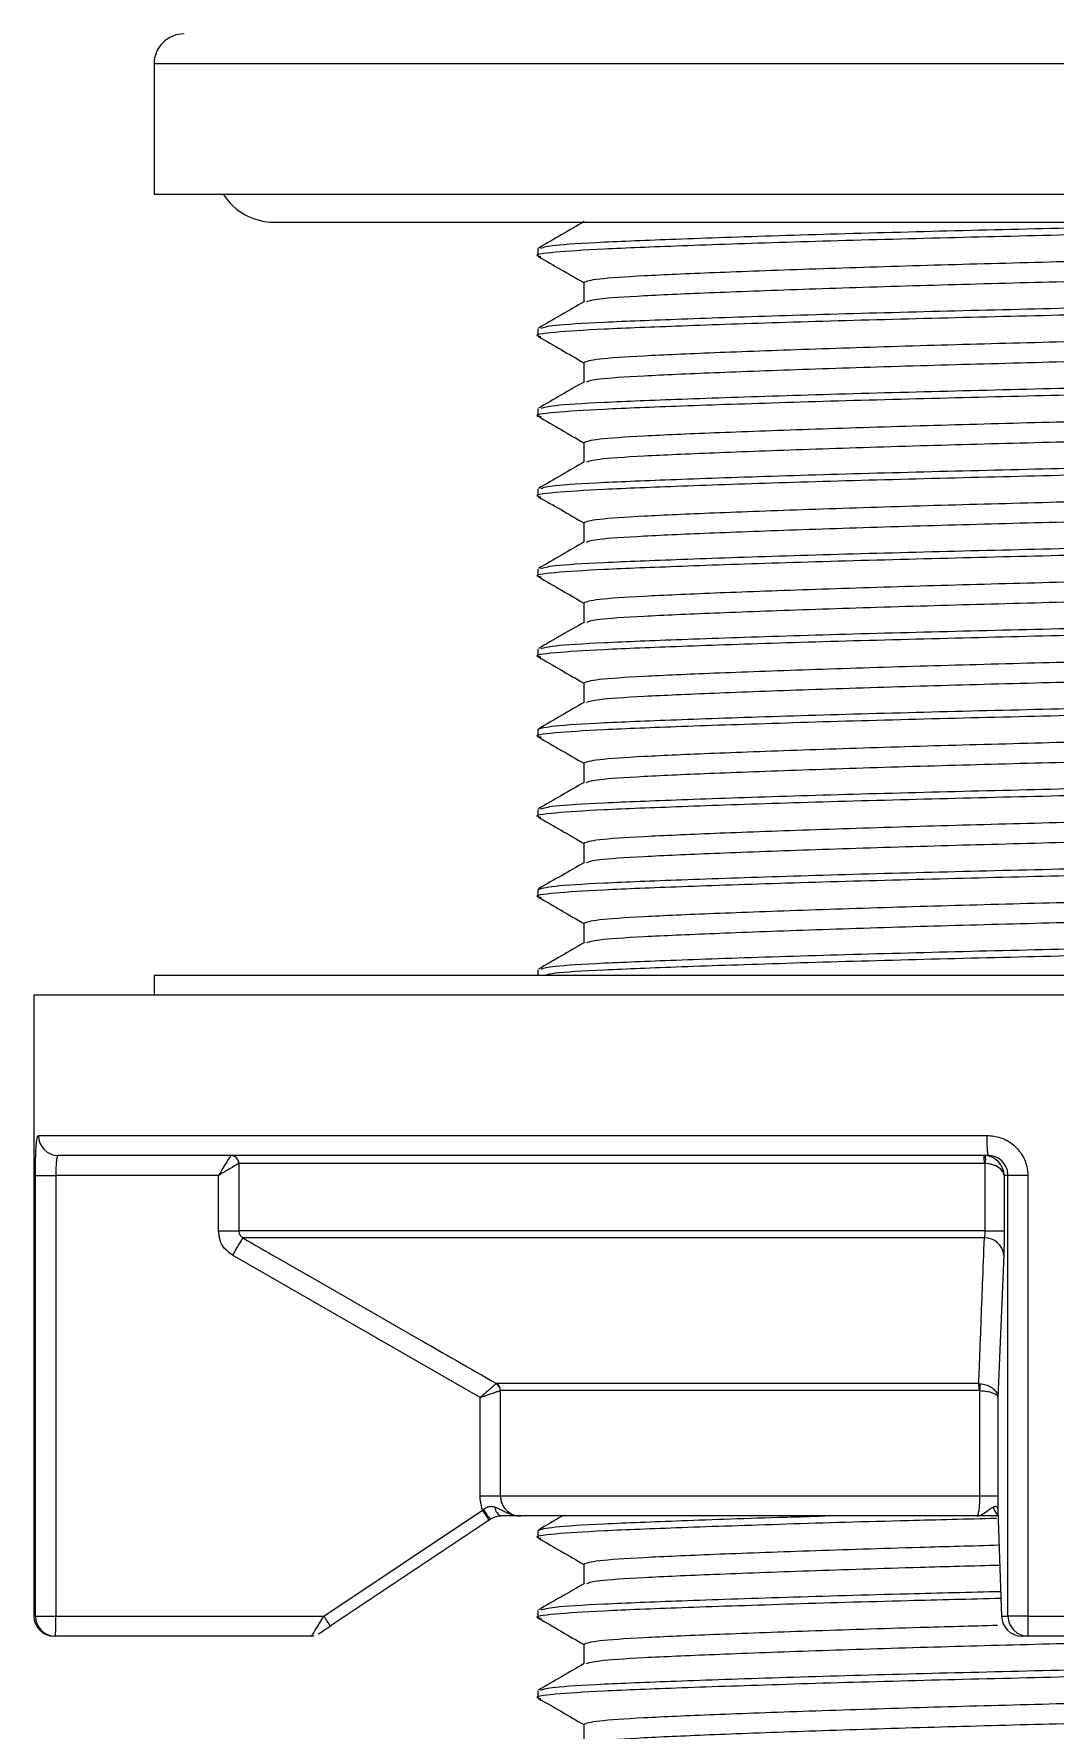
# Model space of a CAD drawing. Header units: millimetres. Extents: x 68 to 977, y 33 to 1394.
# Drawn here: x 793.9 to 845, y 969.7 to 1054.4 of the extents above; entities that cross this region are included whole.
import ezdxf

# ---------------------------------------------------------------- set-up
doc = ezdxf.new("R2010")
doc.units = ezdxf.units.MM
doc.header["$LTSCALE"] = 5

msp = doc.modelspace()

# ---------------------------------------------------------------- linework, layer by layer
at = {"color": 7, "linetype": 'Continuous', "lineweight": 15}
for p, q in [((799.945, 1052.915), (799.945, 1046.415)), ((799.945, 1046.415), (843.945, 1046.415)), ((843.945, 1046.415), (887.945, 1046.415)), ((805.945, 1045.015), (881.945, 1045.015)), ((819.125, 1043.693), (819.125, 1043.337)), ((821.415, 1042.015), (821.415, 1041.032)), ((819.125, 1039.692), (819.125, 1039.337)), ((821.415, 1038.015), (821.415, 1037.032)), ((819.125, 1035.692), (819.125, 1035.337)), ((821.415, 1034.015), (821.415, 1033.032)), ((819.125, 1031.692), (819.125, 1031.337)), ((821.415, 1030.015), (821.415, 1029.032)), ((819.125, 1027.692), (819.125, 1027.337)), ((821.415, 1026.015), (821.415, 1025.032)), ((819.125, 1023.692), (819.125, 1023.337)), ((821.415, 1022.015), (821.415, 1021.032)), ((819.125, 1019.692), (819.125, 1019.337)), ((821.415, 1018.015), (821.415, 1017.032)), ((819.125, 1015.693), (819.125, 1015.337)), ((821.415, 1014.015), (821.415, 1013.032)), ((819.125, 1011.692), (819.125, 1011.337)), ((821.415, 1010.015), (821.415, 1009.032)), ((799.945, 1007.415), (799.945, 1006.415)), ((799.945, 1007.415), (887.945, 1007.415)), ((819.125, 1007.692), (819.125, 1007.415)), ((793.945, 1006.415), (793.945, 975.415)), ((893.945, 1006.415), (793.945, 1006.415)), ((841.604, 998.415), (795.167, 998.415)), ((841.429, 994.299), (804.389, 994.299)), ((842.104, 986.332), (842.104, 981.415)), ((842.099, 980.736), (842.101, 980.703)), ((816.682, 980.204), (808.751, 974.915)), ((816.746, 980.247), (816.682, 980.204)), ((841.057, 980.415), (818.272, 980.415)), ((842.101, 980.703), (842.101, 980.682)), ((842.101, 980.682), (842.289, 975.393)), ((819.125, 979.692), (819.125, 979.337)), ((821.415, 978.015), (821.415, 977.032)), ((819.125, 975.692), (819.125, 975.337)), ((842.289, 975.415), (842.289, 975.393)), ((795.018, 974.415), (794.945, 974.415)), ((807.809, 974.415), (795.018, 974.415)), ((807.809, 974.415), (807.952, 974.442)), ((821.415, 974.015), (821.415, 973.032)), ((843.606, 974.415), (843.303, 974.415)), ((846.606, 974.415), (843.606, 974.415)), ((819.125, 971.692), (819.125, 971.337)), ((821.415, 970.015), (821.415, 969.032))]:
    msp.add_line(p, q, dxfattribs=at)
at = {"color": 8, "linetype": 'Continuous', "lineweight": 0}
for p, q in [((887.945, 1052.915), (799.945, 1052.915)), ((794.172, 999.415), (841.557, 999.415)), ((804.189, 998.015), (804.183, 998.013)), ((804.183, 998.013), (804.183, 994.646)), ((841.425, 998.015), (804.189, 998.015)), ((841.476, 998.013), (841.425, 998.015)), ((841.476, 994.646), (841.476, 998.013)), ((794.019, 975.415), (794.019, 997.415)), ((794.019, 997.415), (795.041, 997.415)), ((803.166, 997.415), (795.041, 997.415)), ((795.041, 997.415), (795.041, 975.415)), ((803.166, 994.646), (803.166, 997.415)), ((842.607, 997.415), (842.414, 997.415)), ((842.414, 997.415), (842.414, 994.646)), ((843.599, 997.415), (842.607, 997.415)), ((842.607, 975.415), (842.607, 997.415)), ((843.599, 997.415), (843.599, 975.415)), ((803.166, 994.646), (804.183, 994.646)), ((841.476, 994.646), (804.183, 994.646)), ((841.476, 994.646), (842.414, 994.646)), ((816.232, 986.332), (803.868, 993.433)), ((842.397, 993.433), (842.104, 986.332)), ((817.045, 987.021), (817.052, 987.025)), ((841.149, 987.025), (817.052, 987.025)), ((817.25, 986.678), (817.245, 986.677)), ((817.245, 986.677), (817.245, 981.415)), ((841.169, 986.678), (817.25, 986.678)), ((841.149, 987.025), (841.211, 987.021)), ((841.206, 986.677), (841.169, 986.678)), ((841.206, 981.415), (841.206, 986.677)), ((816.232, 981.415), (816.232, 986.332)), ((816.232, 981.415), (817.245, 981.415)), ((816.364, 980.703), (816.401, 980.736)), ((817.245, 981.415), (841.206, 981.415)), ((841.206, 981.415), (842.104, 981.415)), ((808.433, 975.415), (816.364, 980.703)), ((842.101, 980.703), (842.289, 975.415)), ((794.019, 975.415), (793.945, 975.415)), ((794.019, 975.415), (795.041, 975.415)), ((795.041, 975.415), (808.433, 975.415)), ((842.289, 975.415), (842.607, 975.415)), ((843.599, 975.415), (842.607, 975.415)), ((843.599, 975.415), (846.66, 975.415))]:
    msp.add_line(p, q, dxfattribs=at)
at = {"color": 7, "linetype": 'Continuous', "lineweight": 15}
for centre, radius, start, end in [((801.445, 1052.915), 1.5, 90, 180), ((805.945, 1048.015), 3, 212.23095, 270), ((794.945, 975.415), 1, 180, 270), ((795.018, 975.414), 0.999, 179.95886, 269.95655), ((843.607, 975.415), 1, 179.99289, 269.99089)]:
    msp.add_arc(centre, radius, start, end, dxfattribs=at)
at = {"color": 8, "linetype": 'Continuous', "lineweight": 0}
for centre, radius, start, end in [((795.169, 999.412), 0.998, 179.87064, 269.86837), ((846.827, 999.165), 5.276, 177.29064, 188.1795), ((803.781, 998.009), 0.402, 0.55823, 89.4257), ((803.79, 998.016), 0.399, 359.82501, 89.82814), ((839.819, 998.114), 1.609, 356.45092, 10.75969), ((839.85, 998.25), 1.644, 351.67692, 5.60833), ((816.101, 986.669), 13.979, 146.91515, 151.05779), ((841.452, 993.351), 0.949, 4.99578, 91.37579), ((816.84, 986.672), 0.405, 0.62705, 59.56033), ((816.849, 986.679), 0.401, 359.88039, 59.55707), ((838.87, 986.716), 2.3, 359.06977, 7.72318), ((838.896, 986.881), 2.319, 354.95509, 3.47068), ((821.174, 983.732), 5.635, 212.11937, 218.20979), ((817.428, 980.849), 0.45, 178.19425, 254.70015), ((842.444, 980.961), 0.584, 189.64065, 234.92939), ((810.416, 976.558), 7.25, 30.19757, 34.87873), ((784.469, 975.165), 10.576, 355.9317, 1.35296), ((802.485, 971.269), 7.251, 30.19701, 34.87774), ((879.773, 975.165), 36.175, 179.60438, 181.18834)]:
    msp.add_arc(centre, radius, start, end, dxfattribs=at)
for centre, major_axis, ratio, start_param, end_param in [((803.189, 997.415), (0.6, 1), 0.017425, 0.095926, 1.581252), ((803.189, 997.415), (1, 0.6), 0.010456, 0.102896, 1.588223), ((841.414, 997.415), (1, -0.022), 0.599642, 0.037013, 1.52234), ((841.414, 997.415), (-0.708, 0.717), 0.985878, 3.94042, 5.425746), ((808.409, 975.415), (0.6, 1), 0.017425, 3.152049, 4.722845)]:
    msp.add_ellipse(centre, major_axis=major_axis, ratio=ratio, start_param=start_param, end_param=end_param, dxfattribs=at)
at = {"color": 7, "linetype": 'Continuous', "lineweight": 15}
for centre, major_axis, ratio, start_param, end_param in [((808.742, 974.915), (0.6, 0.4), 0.007293, 3.152531, 4.723327), ((843.289, 975.415), (-0.708, 0.717), 0.985878, 0.798827, 2.369623)]:
    msp.add_ellipse(centre, major_axis=major_axis, ratio=ratio, start_param=start_param, end_param=end_param, dxfattribs=at)
for points, knots in [([(865.614, 1045.015), (865.557, 1045.011), (864.698, 1044.955), (861.62, 1044.847), (856.532, 1044.67), (850.397, 1044.494), (843.947, 1044.337), (837.486, 1044.18), (831.386, 1044.004), (826.172, 1043.827), (822.187, 1043.67), (819.802, 1043.514), (818.832, 1043.385), (819.22, 1043.317), (819.277, 1043.306)], [0, 0, 0, 0, 0.006806, 0.102713, 0.202007, 0.301302, 0.397209, 0.493116, 0.592411, 0.691706, 0.787613, 0.88352, 0.982815, 1, 1, 1, 1]), ([(821.441, 1045.046), (821.059, 1044.825), (820.294, 1044.384), (819.53, 1043.942), (819.148, 1043.721)], [0, 0, 0, 0, 0.499978, 1, 1, 1, 1]), ([(819.267, 1043.721), (819.418, 1043.771), (819.743, 1043.878), (822.241, 1044.026), (826.157, 1044.183), (831.389, 1044.359), (837.488, 1044.536), (843.934, 1044.693), (850.306, 1044.846), (854.101, 1044.959), (855.969, 1045.015)], [0, 0, 0, 0, 0.109671, 0.236131, 0.362591, 0.493518, 0.624445, 0.750905, 0.877365, 1, 1, 1, 1]), ([(821.415, 1042.015), (821.57, 1042.074), (821.873, 1042.191), (824.236, 1042.348), (827.801, 1042.505), (832.548, 1042.681), (838.082, 1042.858), (843.945, 1043.015), (849.809, 1043.172), (855.342, 1043.348), (860.092, 1043.525), (863.646, 1043.681), (865.907, 1043.829), (866.201, 1043.935), (866.337, 1043.984)], [0, 0, 0, 0, 0.086051, 0.169166, 0.25228, 0.338331, 0.424383, 0.507497, 0.590611, 0.676663, 0.762714, 0.845828, 0.928943, 1, 1, 1, 1]), ([(819.151, 1043.306), (819.533, 1043.086), (820.288, 1042.649), (821.043, 1042.213), (821.415, 1041.998)], [0, 0, 0, 0, 0.506384, 1, 1, 1, 1]), ([(821.564, 1041.047), (821.698, 1041.096), (821.991, 1041.201), (824.245, 1041.348), (827.798, 1041.505), (832.548, 1041.681), (838.081, 1041.858), (843.945, 1042.015), (849.809, 1042.171), (855.343, 1042.348), (860.09, 1042.524), (863.655, 1042.681), (866.017, 1042.838), (866.321, 1042.955), (866.475, 1043.015)], [0, 0, 0, 0, 0.070078, 0.15328, 0.236482, 0.322624, 0.408766, 0.491968, 0.57517, 0.661312, 0.747454, 0.830656, 0.913858, 1, 1, 1, 1]), ([(819.277, 1039.723), (819.426, 1039.772), (819.75, 1039.879), (822.242, 1040.026), (826.157, 1040.183), (831.39, 1040.359), (837.485, 1040.536), (843.946, 1040.692), (850.404, 1040.849), (856.505, 1041.026), (861.718, 1041.202), (865.703, 1041.359), (868.091, 1041.516), (869.059, 1041.645), (868.664, 1041.714), (868.601, 1041.725)], [0, 0, 0, 0, 0.070033, 0.151819, 0.233605, 0.318281, 0.402956, 0.484742, 0.566528, 0.651203, 0.735878, 0.817664, 0.899451, 0.984126, 1, 1, 1, 1]), ([(868.601, 1041.304), (868.453, 1041.256), (868.13, 1041.15), (865.648, 1041.004), (861.734, 1040.847), (856.501, 1040.67), (850.405, 1040.494), (843.945, 1040.337), (837.486, 1040.18), (831.386, 1040.004), (826.172, 1039.827), (822.187, 1039.67), (819.802, 1039.514), (818.832, 1039.385), (819.22, 1039.316), (819.278, 1039.306)], [0, 0, 0, 0, 0.06892, 0.150905, 0.232891, 0.317773, 0.402654, 0.48464, 0.566625, 0.651507, 0.736389, 0.818374, 0.90036, 0.985241, 1, 1, 1, 1]), ([(821.444, 1041.048), (821.062, 1040.827), (820.298, 1040.386), (819.533, 1039.944), (819.151, 1039.723)], [0, 0, 0, 0, 0.499973, 1, 1, 1, 1]), ([(819.151, 1039.306), (819.534, 1039.085), (820.288, 1038.649), (821.043, 1038.213), (821.415, 1037.998)], [0, 0, 0, 0, 0.506293, 1, 1, 1, 1]), ([(821.415, 1038.015), (821.57, 1038.074), (821.873, 1038.191), (824.236, 1038.348), (827.801, 1038.505), (832.548, 1038.681), (838.082, 1038.858), (843.945, 1039.015), (849.809, 1039.172), (855.342, 1039.348), (860.093, 1039.525), (863.645, 1039.681), (865.891, 1039.827), (866.183, 1039.932), (866.316, 1039.979)], [0, 0, 0, 0, 0.086251, 0.169558, 0.252865, 0.339116, 0.425366, 0.508673, 0.59198, 0.678231, 0.764482, 0.847789, 0.931096, 1, 1, 1, 1]), ([(821.575, 1037.05), (821.707, 1037.097), (822, 1037.202), (824.246, 1037.348), (827.798, 1037.505), (832.548, 1037.681), (838.081, 1037.858), (843.945, 1038.015), (849.809, 1038.171), (855.343, 1038.348), (860.09, 1038.524), (863.655, 1038.681), (866.017, 1038.838), (866.321, 1038.955), (866.475, 1039.015)], [0, 0, 0, 0, 0.068932, 0.152236, 0.235541, 0.321789, 0.408037, 0.491342, 0.574646, 0.660895, 0.747143, 0.830447, 0.913752, 1, 1, 1, 1]), ([(819.29, 1035.725), (819.437, 1035.774), (819.76, 1035.879), (822.243, 1036.026), (826.157, 1036.183), (831.39, 1036.359), (837.485, 1036.536), (843.946, 1036.693), (850.404, 1036.849), (856.505, 1037.026), (861.718, 1037.202), (865.704, 1037.359), (868.087, 1037.516), (869.058, 1037.644), (868.675, 1037.712), (868.621, 1037.722)], [0, 0, 0, 0, 0.068993, 0.151036, 0.233079, 0.31802, 0.40296, 0.485003, 0.567046, 0.651987, 0.736927, 0.81897, 0.901013, 0.985953, 1, 1, 1, 1]), ([(868.623, 1037.308), (868.472, 1037.259), (868.148, 1037.151), (865.649, 1037.004), (861.733, 1036.847), (856.501, 1036.67), (850.405, 1036.494), (843.945, 1036.337), (837.486, 1036.18), (831.386, 1036.003), (826.172, 1035.827), (822.187, 1035.67), (819.801, 1035.514), (818.832, 1035.385), (819.223, 1035.316), (819.282, 1035.305)], [0, 0, 0, 0, 0.070908, 0.15268, 0.234453, 0.319114, 0.403775, 0.485548, 0.56732, 0.651981, 0.736642, 0.818415, 0.900187, 0.984848, 1, 1, 1, 1]), ([(821.449, 1037.051), (821.066, 1036.83), (820.302, 1036.388), (819.538, 1035.946), (819.156, 1035.726)], [0, 0, 0, 0, 0.499977, 1, 1, 1, 1]), ([(821.415, 1034.015), (821.57, 1034.074), (821.873, 1034.191), (824.236, 1034.348), (827.801, 1034.505), (832.548, 1034.681), (838.082, 1034.858), (843.945, 1035.015), (849.809, 1035.172), (855.342, 1035.348), (860.092, 1035.525), (863.646, 1035.681), (865.907, 1035.829), (866.201, 1035.935), (866.336, 1035.984)], [0, 0, 0, 0, 0.08606, 0.169184, 0.252307, 0.338367, 0.424428, 0.507551, 0.590674, 0.676734, 0.762795, 0.845918, 0.929041, 1, 1, 1, 1]), ([(819.153, 1035.305), (819.535, 1035.084), (820.289, 1034.649), (821.043, 1034.213), (821.415, 1033.998)], [0, 0, 0, 0, 0.506789, 1, 1, 1, 1]), ([(821.561, 1033.047), (821.696, 1033.095), (821.989, 1033.201), (824.245, 1033.348), (827.798, 1033.505), (832.548, 1033.681), (838.081, 1033.858), (843.945, 1034.015), (849.809, 1034.171), (855.343, 1034.348), (860.09, 1034.524), (863.655, 1034.681), (866.017, 1034.838), (866.321, 1034.955), (866.475, 1035.015)], [0, 0, 0, 0, 0.070323, 0.153503, 0.236683, 0.322802, 0.408922, 0.492102, 0.575282, 0.661401, 0.74752, 0.830701, 0.913881, 1, 1, 1, 1]), ([(868.765, 1033.337), (868.595, 1033.277), (868.261, 1033.16), (865.658, 1033.004), (861.731, 1032.847), (856.501, 1032.67), (850.405, 1032.494), (843.945, 1032.337), (837.486, 1032.18), (831.386, 1032.004), (826.172, 1031.827), (822.187, 1031.67), (819.803, 1031.514), (818.832, 1031.386), (819.216, 1031.317), (819.271, 1031.308)], [0, 0, 0, 0, 0.083603, 0.164354, 0.245105, 0.328709, 0.412312, 0.493063, 0.573814, 0.657418, 0.741021, 0.821772, 0.902523, 0.986126, 1, 1, 1, 1]), ([(819.276, 1031.723), (819.425, 1031.772), (819.749, 1031.878), (822.242, 1032.026), (826.157, 1032.183), (831.39, 1032.359), (837.485, 1032.536), (843.946, 1032.692), (850.404, 1032.849), (856.505, 1033.026), (861.718, 1033.202), (865.704, 1033.359), (868.088, 1033.516), (869.058, 1033.644), (868.674, 1033.712), (868.618, 1033.722)], [0, 0, 0, 0, 0.070243, 0.152156, 0.234069, 0.318875, 0.403682, 0.485594, 0.567507, 0.652314, 0.73712, 0.819033, 0.900946, 0.985753, 1, 1, 1, 1]), ([(821.443, 1033.048), (821.061, 1032.827), (820.297, 1032.385), (819.533, 1031.944), (819.151, 1031.723)], [0, 0, 0, 0, 0.49998, 1, 1, 1, 1]), ([(821.415, 1030.015), (821.57, 1030.074), (821.873, 1030.191), (824.236, 1030.348), (827.801, 1030.505), (832.548, 1030.681), (838.082, 1030.858), (843.945, 1031.015), (849.809, 1031.172), (855.342, 1031.348), (860.093, 1031.525), (863.645, 1031.681), (865.891, 1031.827), (866.183, 1031.932), (866.316, 1031.98)], [0, 0, 0, 0, 0.086247, 0.16955, 0.252853, 0.3391, 0.425346, 0.508649, 0.591952, 0.678199, 0.764446, 0.847749, 0.931052, 1, 1, 1, 1]), ([(819.149, 1031.308), (819.531, 1031.087), (820.287, 1030.65), (821.042, 1030.214), (821.415, 1029.998)], [0, 0, 0, 0, 0.505804, 1, 1, 1, 1]), ([(821.556, 1029.046), (821.691, 1029.095), (821.985, 1029.201), (824.245, 1029.348), (827.798, 1029.505), (832.548, 1029.681), (838.081, 1029.858), (843.945, 1030.015), (849.809, 1030.171), (855.343, 1030.348), (860.09, 1030.525), (863.655, 1030.681), (866.017, 1030.838), (866.321, 1030.955), (866.475, 1031.015)], [0, 0, 0, 0, 0.070822, 0.153957, 0.237093, 0.323166, 0.409239, 0.492374, 0.57551, 0.661583, 0.747656, 0.830791, 0.913927, 1, 1, 1, 1]), ([(868.62, 1029.308), (868.47, 1029.258), (868.145, 1029.151), (865.649, 1029.004), (861.733, 1028.847), (856.501, 1028.67), (850.405, 1028.494), (843.945, 1028.337), (837.486, 1028.18), (831.386, 1028.004), (826.172, 1027.827), (822.187, 1027.67), (819.8, 1027.514), (818.832, 1027.384), (819.225, 1027.315), (819.287, 1027.305)], [0, 0, 0, 0, 0.0705872, 0.1523494, 0.2341116, 0.318762, 0.4034124, 0.4851746, 0.5669368, 0.6515873, 0.7362377, 0.8179999, 0.8997621, 0.9844125, 1, 1, 1, 1]), ([(821.441, 1029.047), (821.059, 1028.826), (820.295, 1028.384), (819.531, 1027.942), (819.149, 1027.721)], [0, 0, 0, 0, 0.499974, 1, 1, 1, 1]), ([(819.269, 1027.721), (819.419, 1027.771), (819.744, 1027.878), (822.241, 1028.026), (826.157, 1028.183), (831.39, 1028.359), (837.485, 1028.536), (843.946, 1028.692), (850.404, 1028.849), (856.505, 1029.026), (861.718, 1029.202), (865.703, 1029.359), (868.091, 1029.516), (869.059, 1029.645), (868.665, 1029.714), (868.603, 1029.725)], [0, 0, 0, 0, 0.070745, 0.152482, 0.23422, 0.318845, 0.40347, 0.485207, 0.566945, 0.65157, 0.736195, 0.817932, 0.89967, 0.984295, 1, 1, 1, 1]), ([(819.155, 1027.304), (819.537, 1027.084), (820.29, 1026.648), (821.044, 1026.212), (821.415, 1025.998)], [0, 0, 0, 0, 0.507135, 1, 1, 1, 1]), ([(821.415, 1026.015), (821.57, 1026.074), (821.873, 1026.191), (824.236, 1026.348), (827.801, 1026.505), (832.548, 1026.681), (838.082, 1026.858), (843.945, 1027.015), (849.809, 1027.172), (855.342, 1027.348), (860.092, 1027.525), (863.646, 1027.681), (865.904, 1027.828), (866.198, 1027.934), (866.333, 1027.983)], [0, 0, 0, 0, 0.08609, 0.169242, 0.252394, 0.338484, 0.424575, 0.507727, 0.590879, 0.676969, 0.763059, 0.846211, 0.929363, 1, 1, 1, 1]), ([(821.57, 1025.049), (821.703, 1025.097), (821.996, 1025.202), (824.246, 1025.348), (827.798, 1025.505), (832.548, 1025.681), (838.081, 1025.858), (843.945, 1026.015), (849.809, 1026.171), (855.343, 1026.348), (860.09, 1026.524), (863.655, 1026.681), (866.017, 1026.838), (866.321, 1026.955), (866.475, 1027.015)], [0, 0, 0, 0, 0.069385, 0.152649, 0.235913, 0.322119, 0.408325, 0.491589, 0.574853, 0.661059, 0.747266, 0.83053, 0.913794, 1, 1, 1, 1]), ([(819.284, 1023.724), (819.433, 1023.773), (819.756, 1023.879), (822.242, 1024.026), (826.157, 1024.183), (831.39, 1024.359), (837.485, 1024.536), (843.946, 1024.692), (850.404, 1024.849), (856.505, 1025.026), (861.718, 1025.202), (865.703, 1025.359), (868.09, 1025.516), (869.059, 1025.645), (868.667, 1025.714), (868.608, 1025.724)], [0, 0, 0, 0, 0.069392, 0.151291, 0.233189, 0.317981, 0.402772, 0.484671, 0.56657, 0.651361, 0.736153, 0.818051, 0.89995, 0.984742, 1, 1, 1, 1]), ([(868.765, 1025.337), (868.595, 1025.277), (868.261, 1025.16), (865.658, 1025.004), (861.731, 1024.847), (856.501, 1024.67), (850.405, 1024.494), (843.945, 1024.337), (837.486, 1024.18), (831.386, 1024.004), (826.172, 1023.827), (822.186, 1023.67), (819.804, 1023.514), (818.833, 1023.386), (819.214, 1023.318), (819.267, 1023.308)], [0, 0, 0, 0, 0.083631, 0.164408, 0.245185, 0.328816, 0.412447, 0.493224, 0.574001, 0.657632, 0.741263, 0.82204, 0.902817, 0.986448, 1, 1, 1, 1]), ([(821.447, 1025.05), (821.065, 1024.829), (820.3, 1024.387), (819.536, 1023.945), (819.154, 1023.724)], [0, 0, 0, 0, 0.499977, 1, 1, 1, 1]), ([(821.415, 1022.015), (821.57, 1022.074), (821.873, 1022.191), (824.236, 1022.348), (827.801, 1022.505), (832.548, 1022.681), (838.082, 1022.858), (843.945, 1023.015), (849.809, 1023.172), (855.342, 1023.348), (860.093, 1023.525), (863.645, 1023.681), (865.894, 1023.827), (866.186, 1023.933), (866.319, 1023.98)], [0, 0, 0, 0, 0.086214, 0.169486, 0.252757, 0.338971, 0.425186, 0.508457, 0.591729, 0.677943, 0.764157, 0.847429, 0.9307, 1, 1, 1, 1]), ([(819.148, 1023.308), (819.53, 1023.087), (820.286, 1022.651), (821.042, 1022.214), (821.415, 1021.998)], [0, 0, 0, 0, 0.50559, 1, 1, 1, 1]), ([(821.572, 1021.049), (821.705, 1021.097), (821.998, 1021.202), (824.246, 1021.348), (827.798, 1021.505), (832.548, 1021.681), (838.081, 1021.858), (843.945, 1022.015), (849.809, 1022.171), (855.343, 1022.348), (860.09, 1022.524), (863.655, 1022.681), (866.017, 1022.838), (866.321, 1022.955), (866.475, 1023.015)], [0, 0, 0, 0, 0.069171, 0.152454, 0.235737, 0.321963, 0.408189, 0.491472, 0.574756, 0.660982, 0.747208, 0.830491, 0.913774, 1, 1, 1, 1]), ([(819.125, 1019.692), (819.295, 1019.752), (819.63, 1019.869), (822.232, 1020.026), (826.16, 1020.183), (831.389, 1020.359), (837.486, 1020.536), (843.946, 1020.693), (850.404, 1020.849), (856.505, 1021.026), (861.718, 1021.202), (865.704, 1021.359), (868.087, 1021.516), (869.058, 1021.644), (868.677, 1021.711), (868.623, 1021.721)], [0, 0, 0, 0, 0.08363, 0.164407, 0.245184, 0.328815, 0.412445, 0.493222, 0.573999, 0.65763, 0.74126, 0.822037, 0.902814, 0.986444, 1, 1, 1, 1]), ([(868.765, 1021.337), (868.595, 1021.277), (868.261, 1021.16), (865.658, 1021.004), (861.731, 1020.847), (856.501, 1020.67), (850.405, 1020.494), (843.945, 1020.337), (837.486, 1020.18), (831.386, 1020.003), (826.172, 1019.827), (822.188, 1019.67), (819.8, 1019.514), (818.832, 1019.384), (819.227, 1019.315), (819.289, 1019.304)], [0, 0, 0, 0, 0.0834528, 0.1640581, 0.2446635, 0.3281163, 0.411569, 0.4921744, 0.5727797, 0.6562325, 0.7396853, 0.8202907, 0.900896, 0.9843488, 1, 1, 1, 1]), ([(821.448, 1021.05), (821.066, 1020.829), (820.301, 1020.388), (819.537, 1019.946), (819.155, 1019.725)], [0, 0, 0, 0, 0.499982, 1, 1, 1, 1]), ([(821.415, 1018.015), (821.57, 1018.074), (821.873, 1018.191), (824.236, 1018.348), (827.801, 1018.505), (832.548, 1018.681), (838.082, 1018.858), (843.945, 1019.015), (849.809, 1019.171), (855.342, 1019.348), (860.093, 1019.525), (863.646, 1019.681), (865.901, 1019.828), (866.194, 1019.934), (866.328, 1019.982)], [0, 0, 0, 0, 0.0861312, 0.1693228, 0.2525144, 0.3386456, 0.4247768, 0.5079684, 0.59116, 0.6772912, 0.7634223, 0.8466139, 0.9298055, 1, 1, 1, 1]), ([(819.156, 1019.304), (819.538, 1019.083), (820.291, 1018.648), (821.044, 1018.212), (821.415, 1017.998)], [0, 0, 0, 0, 0.507362, 1, 1, 1, 1]), ([(821.555, 1017.045), (821.69, 1017.094), (821.984, 1017.201), (824.244, 1017.348), (827.798, 1017.505), (832.548, 1017.681), (838.081, 1017.858), (843.945, 1018.015), (849.809, 1018.171), (855.343, 1018.348), (860.09, 1018.524), (863.655, 1018.681), (866.017, 1018.838), (866.321, 1018.955), (866.475, 1019.015)], [0, 0, 0, 0, 0.070971, 0.154093, 0.237216, 0.323275, 0.409334, 0.492456, 0.575578, 0.661637, 0.747697, 0.830819, 0.913941, 1, 1, 1, 1]), ([(868.611, 1017.306), (868.462, 1017.257), (868.138, 1017.151), (865.649, 1017.004), (861.734, 1016.847), (856.501, 1016.67), (850.405, 1016.494), (843.945, 1016.337), (837.486, 1016.18), (831.386, 1016.004), (826.172, 1015.827), (822.186, 1015.67), (819.804, 1015.514), (818.833, 1015.386), (819.214, 1015.318), (819.267, 1015.308)], [0, 0, 0, 0, 0.069898, 0.151887, 0.233876, 0.318761, 0.403646, 0.485635, 0.567624, 0.652509, 0.737394, 0.819383, 0.901372, 0.986257, 1, 1, 1, 1]), ([(819.268, 1015.721), (819.419, 1015.771), (819.743, 1015.878), (822.241, 1016.026), (826.157, 1016.183), (831.39, 1016.359), (837.485, 1016.536), (843.946, 1016.692), (850.404, 1016.849), (856.505, 1017.026), (861.718, 1017.202), (865.704, 1017.359), (868.089, 1017.516), (869.059, 1017.644), (868.669, 1017.713), (868.611, 1017.723)], [0, 0, 0, 0, 0.070885, 0.152677, 0.234469, 0.319151, 0.403832, 0.485624, 0.567417, 0.652098, 0.73678, 0.818572, 0.900364, 0.985046, 1, 1, 1, 1]), ([(821.441, 1017.046), (821.059, 1016.825), (820.295, 1016.384), (819.53, 1015.942), (819.148, 1015.721)], [0, 0, 0, 0, 0.499977, 1, 1, 1, 1]), ([(821.415, 1014.015), (821.57, 1014.074), (821.873, 1014.191), (824.236, 1014.348), (827.801, 1014.505), (832.548, 1014.681), (838.082, 1014.858), (843.945, 1015.015), (849.809, 1015.172), (855.342, 1015.348), (860.093, 1015.525), (863.646, 1015.681), (865.899, 1015.828), (866.192, 1015.933), (866.326, 1015.982)], [0, 0, 0, 0, 0.086155, 0.169369, 0.252583, 0.338737, 0.424892, 0.508106, 0.59132, 0.677475, 0.763629, 0.846843, 0.930057, 1, 1, 1, 1]), ([(819.148, 1015.308), (819.53, 1015.088), (820.286, 1014.651), (821.042, 1014.214), (821.415, 1013.998)], [0, 0, 0, 0, 0.505611, 1, 1, 1, 1]), ([(821.562, 1013.047), (821.696, 1013.095), (821.99, 1013.201), (824.245, 1013.348), (827.798, 1013.505), (832.548, 1013.681), (838.081, 1013.858), (843.945, 1014.015), (849.809, 1014.171), (855.343, 1014.348), (860.09, 1014.525), (863.655, 1014.681), (866.017, 1014.838), (866.321, 1014.955), (866.475, 1015.015)], [0, 0, 0, 0, 0.070207, 0.153397, 0.236588, 0.322718, 0.408848, 0.492038, 0.575229, 0.661359, 0.747489, 0.830679, 0.91387, 1, 1, 1, 1]), ([(868.765, 1013.337), (868.595, 1013.277), (868.261, 1013.16), (865.658, 1013.003), (861.731, 1012.847), (856.501, 1012.67), (850.405, 1012.494), (843.945, 1012.337), (837.486, 1012.18), (831.386, 1012.004), (826.172, 1011.827), (822.188, 1011.67), (819.799, 1011.514), (818.832, 1011.384), (819.227, 1011.315), (819.29, 1011.304)], [0, 0, 0, 0, 0.083448, 0.164048, 0.244648, 0.328096, 0.411544, 0.492144, 0.572744, 0.656192, 0.739639, 0.82024, 0.90084, 0.984288, 1, 1, 1, 1]), ([(819.125, 1011.692), (819.295, 1011.752), (819.63, 1011.869), (822.232, 1012.026), (826.16, 1012.183), (831.389, 1012.359), (837.486, 1012.536), (843.946, 1012.692), (850.404, 1012.849), (856.505, 1013.026), (861.718, 1013.202), (865.703, 1013.359), (868.091, 1013.516), (869.059, 1013.645), (868.663, 1013.714), (868.601, 1013.725)], [0, 0, 0, 0, 0.083451, 0.164054, 0.244657, 0.328108, 0.411559, 0.492162, 0.572765, 0.656216, 0.739667, 0.82027, 0.900873, 0.984324, 1, 1, 1, 1]), ([(821.444, 1013.048), (821.061, 1012.827), (820.297, 1012.385), (819.533, 1011.944), (819.151, 1011.723)], [0, 0, 0, 0, 0.4999767, 1, 1, 1, 1]), ([(819.156, 1011.304), (819.538, 1011.083), (820.291, 1010.648), (821.044, 1010.212), (821.415, 1009.998)], [0, 0, 0, 0, 0.507387, 1, 1, 1, 1]), ([(821.415, 1010.015), (821.57, 1010.074), (821.873, 1010.191), (824.236, 1010.348), (827.801, 1010.505), (832.548, 1010.681), (838.082, 1010.858), (843.945, 1011.015), (849.809, 1011.172), (855.342, 1011.348), (860.093, 1011.525), (863.645, 1011.681), (865.897, 1011.828), (866.19, 1011.933), (866.324, 1011.981)], [0, 0, 0, 0, 0.086175, 0.16941, 0.252644, 0.338819, 0.424994, 0.508229, 0.591463, 0.677638, 0.763813, 0.847048, 0.930282, 1, 1, 1, 1]), ([(821.575, 1009.05), (821.707, 1009.097), (822, 1009.202), (824.246, 1009.348), (827.798, 1009.505), (832.548, 1009.681), (838.081, 1009.858), (843.945, 1010.015), (849.809, 1010.171), (855.343, 1010.348), (860.09, 1010.524), (863.655, 1010.681), (866.017, 1010.838), (866.321, 1010.955), (866.475, 1011.015)], [0, 0, 0, 0, 0.068958, 0.15226, 0.235562, 0.321808, 0.408054, 0.491356, 0.574658, 0.660904, 0.74715, 0.830452, 0.913754, 1, 1, 1, 1]), ([(819.289, 1007.725), (819.437, 1007.774), (819.76, 1007.879), (822.243, 1008.026), (826.157, 1008.183), (831.39, 1008.359), (837.485, 1008.536), (843.946, 1008.693), (850.404, 1008.849), (856.505, 1009.026), (861.718, 1009.202), (865.704, 1009.359), (868.088, 1009.516), (869.058, 1009.644), (868.674, 1009.712), (868.619, 1009.722)], [0, 0, 0, 0, 0.069018, 0.151047, 0.233075, 0.318002, 0.402928, 0.484957, 0.566985, 0.651911, 0.736838, 0.818866, 0.900895, 0.985821, 1, 1, 1, 1]), ([(821.448, 1009.051), (821.066, 1008.83), (820.302, 1008.388), (819.538, 1007.946), (819.156, 1007.725)], [0, 0, 0, 0, 0.499975, 1, 1, 1, 1]), ([(868.619, 1009.307), (868.468, 1009.258), (868.144, 1009.151), (865.649, 1009.004), (861.734, 1008.847), (856.501, 1008.67), (850.405, 1008.494), (843.945, 1008.337), (837.485, 1008.18), (831.391, 1008.003), (826.152, 1007.827), (822.261, 1007.67), (819.935, 1007.538), (819.626, 1007.448), (819.514, 1007.415)], [0, 0, 0, 0, 0.074418, 0.160782, 0.247146, 0.336561, 0.425976, 0.51234, 0.598704, 0.688119, 0.777534, 0.863898, 0.950262, 1, 1, 1, 1]), ([(842.607, 997.415), (842.602, 997.488), (842.59, 997.674), (842.47, 997.955), (842.243, 998.209), (841.942, 998.382), (841.717, 998.404), (841.604, 998.415)], [0, 0, 0, 0, 0.140591, 0.354598, 0.569015, 0.784195, 1, 1, 1, 1]), ([(842.414, 994.646), (842.414, 994.472), (842.413, 994.142), (842.407, 993.709), (842.4, 993.525), (842.397, 993.433)], [0, 0, 0, 0, 0.35492, 0.677481, 1, 1, 1, 1]), ([(842.104, 981.415), (842.104, 981.275), (842.104, 981.032), (842.102, 980.801), (842.101, 980.703)], [0, 0, 0, 0, 0.574177, 1, 1, 1, 1]), ([(817.309, 980.415), (817.276, 980.414), (817.176, 980.411), (817.005, 980.378), (816.84, 980.307), (816.766, 980.259), (816.746, 980.247)], [0, 0, 0, 0, 0.208478, 0.621671, 0.898445, 1, 1, 1, 1]), ([(818.272, 980.415), (818.27, 980.415), (818.243, 980.415), (818.12, 980.415), (817.865, 980.415), (817.513, 980.415), (817.309, 980.415)], [0, 0, 0, 0, 0.007201, 0.108367, 0.482043, 1, 1, 1, 1]), ([(842.027, 980.289), (840.549, 980.253), (836.871, 980.163), (831.39, 980.003), (826.171, 979.827), (822.187, 979.67), (819.803, 979.514), (818.833, 979.386), (819.215, 979.318), (819.269, 979.308)], [0, 0, 0, 0, 0.1165928, 0.2899642, 0.4633356, 0.6307917, 0.7982476, 0.9716191, 1, 1, 1, 1]), ([(819.125, 979.692), (819.296, 979.752), (819.632, 979.869), (822.224, 980.026), (826.19, 980.182), (830.101, 980.319), (832.813, 980.396), (833.465, 980.415)], [0, 0, 0, 0, 0.2353864, 0.4627413, 0.6900963, 0.9254826, 1, 1, 1, 1]), ([(820.348, 980.415), (820.333, 980.406), (819.935, 980.176), (819.538, 979.946), (819.155, 979.725)], [0, 0, 0, 0, 0.038766, 1, 1, 1, 1]), ([(842.111, 980.415), (841.987, 980.415), (841.724, 980.415), (841.337, 980.415), (841.111, 980.415), (841.06, 980.415), (841.057, 980.415)], [0, 0, 0, 0, 0.407645, 0.866838, 0.991153, 1, 1, 1, 1]), ([(819.148, 979.308), (819.531, 979.087), (820.286, 978.65), (821.042, 978.214), (821.415, 977.998)], [0, 0, 0, 0, 0.505675, 1, 1, 1, 1]), ([(821.415, 978.015), (821.57, 978.074), (821.873, 978.191), (824.236, 978.348), (827.8, 978.505), (832.551, 978.681), (837.509, 978.841), (840.834, 978.93), (842.162, 978.966)], [0, 0, 0, 0, 0.178662, 0.351225, 0.523789, 0.702451, 0.881112, 1, 1, 1, 1]), ([(821.565, 977.048), (821.699, 977.096), (821.992, 977.202), (824.245, 977.348), (827.797, 977.505), (832.552, 977.681), (837.521, 977.841), (840.858, 977.93), (842.198, 977.967)], [0, 0, 0, 0, 0.149846, 0.328232, 0.506618, 0.691307, 0.875996, 1, 1, 1, 1]), ([(821.445, 977.049), (821.063, 976.828), (820.299, 976.386), (819.534, 975.944), (819.152, 975.724)], [0, 0, 0, 0, 0.4999812, 1, 1, 1, 1]), ([(819.28, 975.724), (819.429, 975.772), (819.753, 975.879), (822.242, 976.026), (826.156, 976.183), (831.393, 976.359), (836.94, 976.521), (840.692, 976.612), (842.245, 976.65)], [0, 0, 0, 0, 0.15072, 0.327604, 0.504488, 0.687621, 0.870754, 1, 1, 1, 1]), ([(842.257, 976.295), (840.701, 976.257), (836.945, 976.165), (831.389, 976.003), (826.171, 975.827), (822.188, 975.67), (819.8, 975.514), (818.832, 975.384), (819.226, 975.315), (819.288, 975.304)], [0, 0, 0, 0, 0.121483, 0.293145, 0.464807, 0.630612, 0.796417, 0.96808, 1, 1, 1, 1]), ([(819.155, 975.304), (819.537, 975.083), (820.291, 974.648), (821.044, 974.212), (821.415, 973.998)], [0, 0, 0, 0, 0.507261, 1, 1, 1, 1]), ([(821.415, 974.015), (821.57, 974.074), (821.873, 974.191), (824.236, 974.348), (827.8, 974.505), (832.551, 974.681), (837.487, 974.84), (840.788, 974.929), (842.092, 974.964)], [0, 0, 0, 0, 0.179039, 0.351967, 0.524895, 0.703933, 0.882972, 1, 1, 1, 1]), ([(821.555, 973.045), (821.69, 973.094), (821.984, 973.201), (824.244, 973.348), (827.798, 973.505), (832.548, 973.681), (838.081, 973.858), (843.945, 974.015), (849.809, 974.171), (855.343, 974.348), (860.09, 974.524), (863.655, 974.681), (866.017, 974.838), (866.321, 974.955), (866.475, 975.015)], [0, 0, 0, 0, 0.070957, 0.15408, 0.237204, 0.323264, 0.409325, 0.492448, 0.575571, 0.661632, 0.747693, 0.830816, 0.913939, 1, 1, 1, 1]), ([(868.765, 973.337), (868.595, 973.277), (868.261, 973.16), (865.658, 973.004), (861.731, 972.847), (856.501, 972.67), (850.405, 972.494), (843.945, 972.337), (837.486, 972.18), (831.386, 972.003), (826.172, 971.827), (822.186, 971.67), (819.804, 971.514), (818.833, 971.386), (819.214, 971.318), (819.267, 971.309)], [0, 0, 0, 0, 0.083634, 0.164415, 0.245196, 0.32883, 0.412464, 0.493245, 0.574025, 0.657659, 0.741294, 0.822074, 0.902855, 0.986489, 1, 1, 1, 1]), ([(819.268, 971.721), (819.418, 971.771), (819.743, 971.878), (822.241, 972.026), (826.157, 972.183), (831.39, 972.359), (837.485, 972.536), (843.946, 972.692), (850.404, 972.849), (856.505, 973.026), (861.718, 973.202), (865.703, 973.359), (868.09, 973.516), (869.059, 973.645), (868.666, 973.714), (868.605, 973.725)], [0, 0, 0, 0, 0.0708743, 0.1526173, 0.2343602, 0.3189908, 0.4036213, 0.4853643, 0.5671072, 0.6517378, 0.7363683, 0.8181113, 0.8998542, 0.9844848, 1, 1, 1, 1]), ([(821.441, 973.046), (821.059, 972.825), (820.295, 972.384), (819.53, 971.942), (819.148, 971.721)], [0, 0, 0, 0, 0.49998, 1, 1, 1, 1]), ([(821.415, 970.015), (821.57, 970.074), (821.873, 970.191), (824.236, 970.348), (827.801, 970.505), (832.548, 970.681), (838.082, 970.858), (843.945, 971.015), (849.809, 971.172), (855.342, 971.348), (860.093, 971.525), (863.645, 971.681), (865.896, 971.828), (866.189, 971.933), (866.322, 971.981)], [0, 0, 0, 0, 0.086191, 0.169439, 0.252688, 0.338879, 0.425069, 0.508318, 0.591567, 0.677758, 0.763948, 0.847197, 0.930446, 1, 1, 1, 1]), ([(819.148, 971.308), (819.53, 971.088), (820.286, 970.651), (821.042, 970.214), (821.415, 969.998)], [0, 0, 0, 0, 0.505572, 1, 1, 1, 1]), ([(821.568, 969.048), (821.701, 969.096), (821.994, 969.202), (824.245, 969.348), (827.798, 969.505), (832.548, 969.681), (838.081, 969.858), (843.945, 970.015), (849.809, 970.171), (855.343, 970.348), (860.09, 970.524), (863.655, 970.681), (866.017, 970.838), (866.321, 970.955), (866.475, 971.015)], [0, 0, 0, 0, 0.06962, 0.152863, 0.236106, 0.322291, 0.408475, 0.491718, 0.574961, 0.661145, 0.74733, 0.830573, 0.913816, 1, 1, 1, 1])]:
    msp.add_open_spline(points, degree=3, knots=knots, dxfattribs=at)
at = {"color": 8, "linetype": 'Continuous', "lineweight": 0}
for points, knots in [([(794.019, 997.415), (794.02, 997.64), (794.023, 998.09), (794.043, 998.69), (794.078, 999.141), (794.123, 999.38), (794.158, 999.405), (794.172, 999.415)], [0, 0, 0, 0, 0.21238, 0.425656, 0.640329, 0.856344, 1, 1, 1, 1]), ([(841.557, 999.415), (841.786, 999.393), (842.244, 999.349), (842.857, 999.005), (843.319, 998.497), (843.565, 997.934), (843.59, 997.562), (843.599, 997.415)], [0, 0, 0, 0, 0.217033, 0.433189, 0.647592, 0.860496, 1, 1, 1, 1]), ([(795.167, 998.415), (795.155, 998.41), (795.125, 998.398), (795.088, 998.278), (795.06, 998.052), (795.044, 997.752), (795.042, 997.527), (795.041, 997.415)], [0, 0, 0, 0, 0.142875, 0.357725, 0.572013, 0.786057, 1, 1, 1, 1]), ([(803.868, 993.433), (803.726, 993.537), (803.458, 993.734), (803.213, 994.176), (803.181, 994.489), (803.166, 994.646)], [0, 0, 0, 0, 0.357901, 0.678937, 1, 1, 1, 1]), ([(804.183, 994.646), (804.188, 994.601), (804.197, 994.511), (804.27, 994.384), (804.347, 994.329), (804.389, 994.299)], [0, 0, 0, 0, 0.317761, 0.637996, 1, 1, 1, 1]), ([(804.389, 994.299), (804.966, 993.967), (807.855, 992.305), (812.075, 989.879), (815.72, 987.789), (817.052, 987.025)], [0, 0, 0, 0, 0.136912, 0.684564, 1, 1, 1, 1]), ([(841.149, 987.025), (841.161, 987.356), (841.224, 989.013), (841.317, 991.438), (841.399, 993.534), (841.429, 994.299)], [0, 0, 0, 0, 0.136912, 0.684564, 1, 1, 1, 1]), ([(841.429, 994.299), (841.438, 994.325), (841.455, 994.377), (841.472, 994.501), (841.475, 994.596), (841.476, 994.646)], [0, 0, 0, 0, 0.32643, 0.648673, 1, 1, 1, 1]), ([(816.232, 986.332), (816.234, 986.334), (816.237, 986.336), (816.244, 986.342), (816.255, 986.352), (816.279, 986.373), (816.323, 986.411), (816.378, 986.458), (816.49, 986.555), (816.651, 986.694), (816.838, 986.852), (816.985, 986.975), (817.025, 987.006), (817.045, 987.021)], [0, 0, 0, 0, 0.0062967, 0.0076352, 0.0186892, 0.0362385, 0.0703911, 0.1374961, 0.1820128, 0.3748812, 0.5878697, 0.7913129, 1, 1, 1, 1]), ([(816.232, 986.332), (816.235, 986.333), (816.239, 986.334), (816.247, 986.337), (816.261, 986.342), (816.291, 986.352), (816.346, 986.372), (816.414, 986.395), (816.554, 986.443), (816.755, 986.513), (816.988, 986.592), (817.171, 986.654), (817.22, 986.669), (817.245, 986.677)], [0, 0, 0, 0, 0.0063, 0.007638, 0.018676, 0.036214, 0.070342, 0.137495, 0.180799, 0.374883, 0.587866, 0.791311, 1, 1, 1, 1]), ([(841.206, 986.677), (841.308, 986.669), (841.51, 986.654), (841.771, 986.592), (841.963, 986.513), (842.049, 986.443), (842.085, 986.395), (842.096, 986.372), (842.101, 986.352), (842.103, 986.342), (842.104, 986.337), (842.104, 986.334), (842.104, 986.333), (842.104, 986.332)], [0, 0, 0, 0, 0.208691, 0.412138, 0.62512, 0.819203, 0.862509, 0.929658, 0.963788, 0.981327, 0.992367, 0.9937, 1, 1, 1, 1]), ([(841.211, 987.021), (841.313, 987.006), (841.514, 986.975), (841.774, 986.852), (841.965, 986.694), (842.051, 986.555), (842.085, 986.458), (842.097, 986.411), (842.102, 986.373), (842.103, 986.352), (842.104, 986.342), (842.104, 986.336), (842.104, 986.334), (842.104, 986.332)], [0, 0, 0, 0, 0.208685, 0.41213, 0.625121, 0.817989, 0.862506, 0.92961, 0.963763, 0.981311, 0.992366, 0.993703, 1, 1, 1, 1]), ([(816.364, 980.703), (816.357, 980.721), (816.272, 980.947), (816.251, 981.191), (816.232, 981.415)], [0, 0, 0, 0, 0.078332, 1, 1, 1, 1]), ([(816.401, 980.736), (816.451, 980.775), (816.521, 980.828), (816.66, 980.885), (816.766, 980.902), (816.884, 980.892), (816.94, 980.875), (816.978, 980.863)], [0, 0, 0, 0, 0.284594, 0.396998, 0.699196, 0.795211, 1, 1, 1, 1]), ([(816.978, 980.863), (817.157, 980.776), (817.47, 980.624), (817.846, 980.466), (818.102, 980.422), (818.206, 980.415), (818.269, 980.415), (818.272, 980.415)], [0, 0, 0, 0, 0.446196, 0.778646, 0.867313, 0.993921, 1, 1, 1, 1]), ([(817.245, 981.415), (817.256, 981.303), (817.278, 981.079), (817.454, 980.78), (817.712, 980.554), (818.001, 980.433), (818.194, 980.42), (818.272, 980.415)], [0, 0, 0, 0, 0.210058, 0.421045, 0.634342, 0.850969, 1, 1, 1, 1]), ([(841.057, 980.415), (841.057, 980.415), (841.075, 980.415), (841.11, 980.454), (841.155, 980.623), (841.188, 980.883), (841.204, 981.163), (841.205, 981.345), (841.206, 981.415)], [0, 0, 0, 0, 0.00188, 0.222279, 0.440951, 0.656488, 0.868811, 1, 1, 1, 1]), ([(841.057, 980.415), (841.058, 980.415), (841.091, 980.415), (841.146, 980.422), (841.283, 980.466), (841.511, 980.624), (841.738, 980.776), (841.868, 980.863)], [0, 0, 0, 0, 0.006076, 0.132685, 0.221353, 0.553804, 1, 1, 1, 1]), ([(841.868, 980.863), (841.903, 980.879), (841.954, 980.903), (842.026, 980.893), (842.068, 980.854), (842.092, 980.792), (842.097, 980.755), (842.099, 980.736)], [0, 0, 0, 0, 0.299786, 0.447297, 0.730388, 0.868331, 1, 1, 1, 1])]:
    msp.add_open_spline(points, degree=3, knots=knots, dxfattribs=at)

doc.saveas('drawing.dxf')
